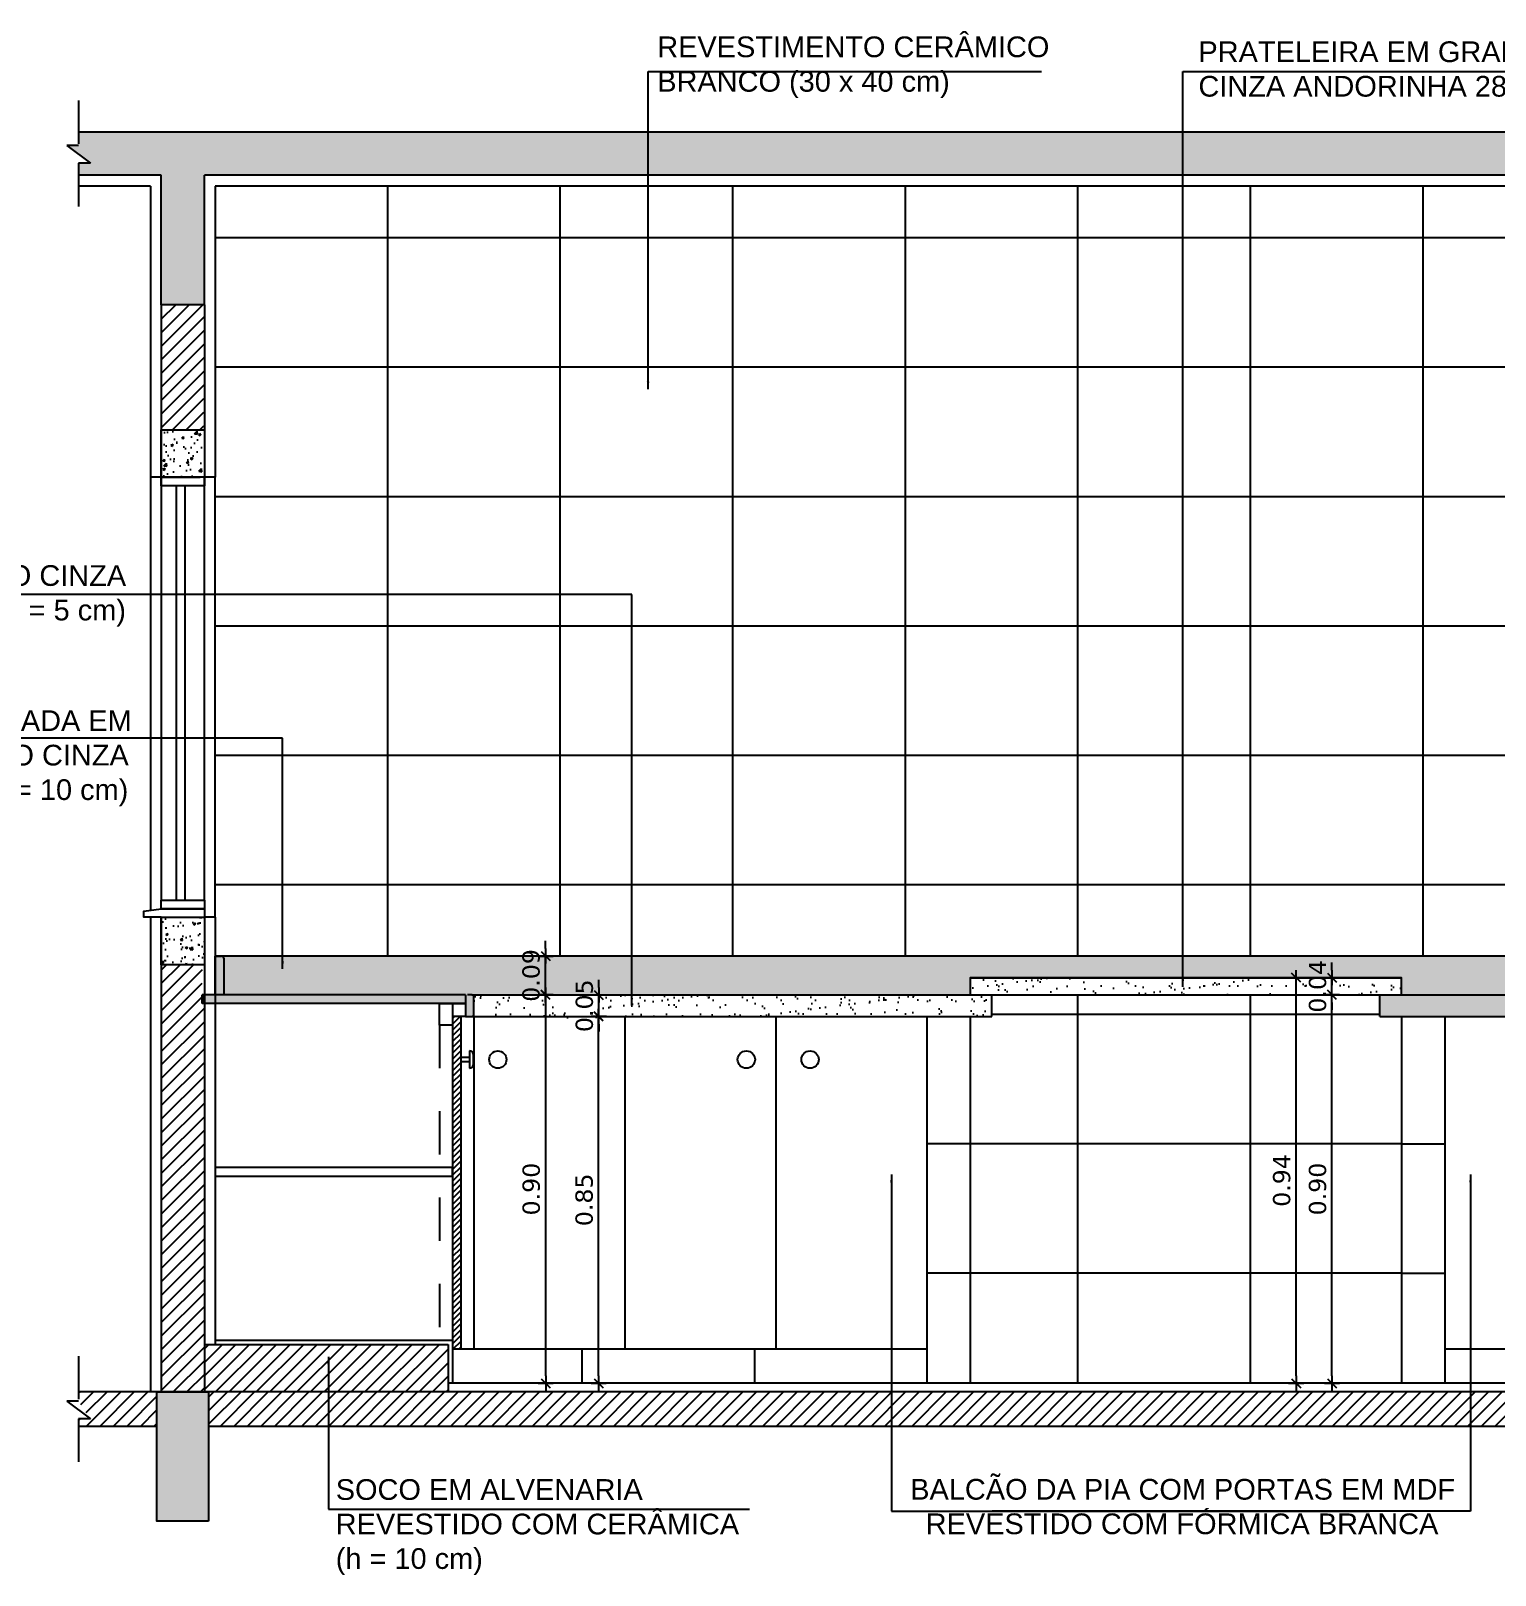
# Model space of a CAD drawing. Extents: x -36 to 357, y 137 to 237.
# Drawn here: x 4.027 to 7.421, y 174.443 to 178.022 of the extents above; entities that cross this region are included whole.
import ezdxf

# ---------------------------------------------------------------- set-up
doc = ezdxf.new("R2010")
doc.units = 0
doc.header["$LTSCALE"] = 0.01
doc.linetypes.add('TRACEJADO_P', pattern=[0.1875, 0.125, -0.0625])
doc.linetypes.add('TRAÇO-2PTOS_P', pattern=[0.625, 0.25, -0.125, 0, -0.125, 0, -0.125])
doc.layers.get('0').update_dxf_attribs({"linetype": 'CONTINUOUS'})
doc.layers.get('DEFPOINTS').update_dxf_attribs({"linetype": 'CONTINUOUS'})
for name, color, linetype in [('01', 1, 'CONTINUOUS'), ('252', 252, 'CONTINUOUS'), ('A-AREAS', 2, 'CONTINUOUS'), ('A-COTAS', 1, 'CONTINUOUS'), ('A-HACHURAPARED', 254, 'CONTINUOUS'), ('A-PISOS-IDEN', 9, 'CONTINUOUS'), ('A-SIMBO', 2, 'CONTINUOUS'), ('AR-CORTE', 1, 'CONTINUOUS'), ('AR-ESQ', 2, 'CONTINUOUS'), ('ARQ-ALV-CORTE', 3, 'CONTINUOUS'), ('ARQ-CTA-1_025', 1, 'CONTINUOUS'), ('ARQ-HTC', 9, 'CONTINUOUS'), ('ARQ-SMB-1_025', 1, 'CONTINUOUS'), ('ARQ-TXT-1_025', 2, 'CONTINUOUS'), ('ARQ_CORTE1', 3, 'CONTINUOUS'), ('ESQUADRIA', 2, 'CONTINUOUS')]:
    doc.layers.add(name, color=color, linetype=linetype)
doc.styles.add('ESC-50-A20', font='arial.ttf', dxfattribs={"height": 0.1})
doc.styles.add('FNDE Texto Cota 0025', font='verdana.ttf', dxfattribs={"height": 0.04})
doc.dimstyles.new('FNDE 1-0025', dxfattribs={"dimscale": 5, "dimtxt": 0.04, "dimasz": 0.0035, "dimexe": 0.15, "dimexo": 0.15, "dimgap": 0.0025, "dimtad": 1, "dimzin": 1, "dimdsep": 46, "dimtxsty": 'FNDE Texto Cota 0025', "dimblk": 'tic', "dimcen": 0.015, "dimdle": 0.15, "dimse1": 1, "dimse2": 1, "dimclrd": 251, "dimclre": 251, "dimclrt": 256, "dimaunit": 1, "dimadec": 3, "dimazin": 0, "dimtfac": 1, "dimtix": 1, "dimtmove": 2, "dimatfit": 3, "dimfxl": 0.15, "dimtvp": 1, "dimtolj": 1, "dimtzin": 0, "dimarcsym": 0})
pattern_1 = [(217.5, (59.45758, 11.168867), (0.001600031, -0.048941324), [0, -0.038608, 0, -0.04318, 0, -0.041275]), (187.5, (59.45758, 11.168867), (-0.044952328, -0.07168251), [0, -0.020828, 0, -0.034798, 0, -0.013335]), (147.5, (59.488823, 11.168867), (-0.079099237, -0.000143718), [0, -0.0127, 0, -0.04572, 0, -0.05969]), (137.5, (59.48882, 11.16887), (-0.076355645, -0.022292932), [0, -0.00635, 0, -0.029972, 0, -0.03429])]
pattern_2 = [(45, (52.660096, 11.168867), (-0.0157154482, 0.0157154482), [])]
pattern_3 = [(45, (-11.447185, 4.010579), (-0.0157154482, 0.0157154482), [])]
pattern_4 = [(50, (-11.44718, 4.01058), (0.18218467, -0.01593909), [0.01905, -0.20955]), (355, (-11.44718, 4.01058), (-0.03524342, 0.19105685), [0.01524, -0.16764058]), (100.45144, (-11.432, 4.00925), (0.14694125, 0.17511775), [0.01619, -0.17809024]), (46.1842, (-11.44718, 4.06138), (0.27107904, -0.04204233), [0.028575, -0.314325]), (96.63556, (-11.4246, 4.05788), (0.23740413, 0.24742612), [0.02428502, -0.2671356]), (351.18415, (-11.44718, 4.06138), (0.23740413, 0.24742612), [0.02285997, -0.25145973]), (21, (-11.42178, 4.04868), (0.15161439, -0.1022652), [0.01905, -0.20955]), (326, (-11.42178, 4.04868), (0.06180203, 0.18418797), [0.01524, -0.16764]), (71.45144, (-11.40915, 4.04016), (0.21341642, 0.08192277), [0.01619, -0.17808994]), (37.5, (-11.447185, 4.01058), (0.003088603, 0.08455504), [0, -0.165608, 0, -0.17018, 0, -0.168275]), (7.5, (-11.447185, 4.01058), (0.066819663, 0.100180575), [0, -0.097028, 0, -0.161798, 0, -0.064135]), (327.5, (-11.50383, 4.01058), (0.135590595, -0.005728744), [0, -0.0635, 0, -0.19812, 0, -0.26289]), (317.5, (-11.52923, 4.01058), (0.14812918, 0.02542649), [0, -0.08255, 0, -0.131572, 0, -0.18669])]

# ---------------------------------------------------------------- blocks, each defined once
blk = doc.blocks.new('tic')
at = {"color": 251}
for p, q in [((-1, 0), (1, 0)), ((0, -1), (0, 1))]:
    blk.add_line(p, q, dxfattribs=at)
blk.add_line((-0.6, -0.6), (0.6, 0.6))
blk = doc.blocks.new('*D100')
at = {"layer": 'ARQ-CTA-1_025', "color": 251, "lineweight": -2, "transparency": 16777216}
for p, q in [((5.3435, 175.8049), (5.3435, 175.8224)), ((5.3435, 175.7374), (5.3435, 175.7874)), ((5.3435, 175.7199), (5.3435, 175.7024))]:
    blk.add_line(p, q, dxfattribs=at)
at = {"layer": 'DEFPOINTS', "color": 0, "transparency": 16777216}
for p in [(5.0556, 175.7874), (5.3435, 175.7874), (5.0556, 175.7374)]:
    blk.add_point(p, dxfattribs=at)
at = {"layer": 'ARQ-CTA-1_025', "color": 251, "lineweight": -2, "transparency": 16777216, "xscale": 0.0175, "yscale": 0.0175, "zscale": 0.0175}
for p, rotation in [((5.3435, 175.7874), 270), ((5.3435, 175.7374), 90)]:
    blk.add_blockref('tic', p, dxfattribs=dict(at, rotation=rotation))
at = {"layer": 'ARQ-CTA-1_025', "transparency": 16777216, "insert": (5.3102, 175.7624), "char_height": 0.04, "attachment_point": 5, "rotation": 90, "style": 'FNDE Texto Cota 0025'}
blk.add_mtext('\\A1;0.05', dxfattribs=at)
blk = doc.blocks.new('*D101')
at = {"layer": 'ARQ-CTA-1_025', "color": 251, "lineweight": -2, "transparency": 16777216}
for p, q in [((5.2201, 175.8952), (5.2201, 175.9127)), ((5.2201, 175.7877), (5.2201, 175.8777)), ((5.2201, 175.7702), (5.2201, 175.7527))]:
    blk.add_line(p, q, dxfattribs=at)
at = {"layer": 'DEFPOINTS', "color": 0, "transparency": 16777216}
for p in [(4.9321, 175.8777), (5.2201, 175.8777), (4.9321, 175.7877)]:
    blk.add_point(p, dxfattribs=at)
at = {"layer": 'ARQ-CTA-1_025', "color": 251, "lineweight": -2, "transparency": 16777216, "xscale": 0.0175, "yscale": 0.0175, "zscale": 0.0175}
for p, rotation in [((5.2201, 175.8777), 270), ((5.2201, 175.7877), 90)]:
    blk.add_blockref('tic', p, dxfattribs=dict(at, rotation=rotation))
at = {"layer": 'ARQ-CTA-1_025', "transparency": 16777216, "insert": (5.1867, 175.8327), "char_height": 0.04, "attachment_point": 5, "rotation": 90, "style": 'FNDE Texto Cota 0025'}
blk.add_mtext('\\A1;0.09', dxfattribs=at)
blk = doc.blocks.new('*D102')
at = {"layer": 'ARQ-CTA-1_025', "color": 251, "lineweight": -2, "transparency": 16777216}
blk.add_line((5.3432, 174.9049), (5.3432, 175.7202), dxfattribs=at)
at = {"layer": 'DEFPOINTS', "color": 0, "transparency": 16777216}
for p in [(4.9849, 175.7377), (5.3432, 175.7377), (5.0294, 174.8874)]:
    blk.add_point(p, dxfattribs=at)
at = {"layer": 'ARQ-CTA-1_025', "color": 251, "lineweight": -2, "transparency": 16777216, "xscale": 0.0175, "yscale": 0.0175, "zscale": 0.0175}
for p, rotation in [((5.3432, 175.7377), 90), ((5.3432, 174.8874), 270)]:
    blk.add_blockref('tic', p, dxfattribs=dict(at, rotation=rotation))
at = {"layer": 'ARQ-CTA-1_025', "transparency": 16777216, "insert": (5.3098, 175.3125), "char_height": 0.04, "attachment_point": 5, "rotation": 90, "style": 'FNDE Texto Cota 0025'}
blk.add_mtext('\\A1;0.85', dxfattribs=at)
blk = doc.blocks.new('*D103')
at = {"layer": 'ARQ-CTA-1_025', "color": 251, "lineweight": -2, "transparency": 16777216}
blk.add_line((5.2204, 174.9049), (5.2204, 175.7699), dxfattribs=at)
at = {"layer": 'DEFPOINTS', "color": 0, "transparency": 16777216}
for p in [(5.2204, 175.7874), (5.3435, 175.7874), (5.3432, 174.8874)]:
    blk.add_point(p, dxfattribs=at)
at = {"layer": 'ARQ-CTA-1_025', "color": 251, "lineweight": -2, "transparency": 16777216, "xscale": 0.0175, "yscale": 0.0175, "zscale": 0.0175}
for p, rotation in [((5.2204, 175.7874), 90), ((5.2204, 174.8874), 270)]:
    blk.add_blockref('tic', p, dxfattribs=dict(at, rotation=rotation))
at = {"layer": 'ARQ-CTA-1_025', "transparency": 16777216, "insert": (5.1871, 175.3374), "char_height": 0.04, "attachment_point": 5, "rotation": 90, "style": 'FNDE Texto Cota 0025'}
blk.add_mtext('\\A1;0.90', dxfattribs=at)
blk = doc.blocks.new('*D233')
at = {"layer": 'ARQ-CTA-1_025', "color": 251, "lineweight": -2, "transparency": 16777216}
blk.add_line((7.043, 174.9049), (7.043, 175.7702), dxfattribs=at)
at = {"layer": 'DEFPOINTS', "color": 0, "transparency": 16777216}
for p in [(7.043, 175.7877), (7.2042, 175.7877), (7.1542, 174.8874)]:
    blk.add_point(p, dxfattribs=at)
at = {"layer": 'ARQ-CTA-1_025', "color": 251, "lineweight": -2, "transparency": 16777216, "xscale": 0.0175, "yscale": 0.0175, "zscale": 0.0175}
for p, rotation in [((7.043, 175.7877), 90), ((7.043, 174.8874), 270)]:
    blk.add_blockref('tic', p, dxfattribs=dict(at, rotation=rotation))
at = {"layer": 'ARQ-CTA-1_025', "transparency": 16777216, "insert": (7.0097, 175.3375), "char_height": 0.04, "attachment_point": 5, "rotation": 90, "style": 'FNDE Texto Cota 0025'}
blk.add_mtext('\\A1;0.90', dxfattribs=at)
blk = doc.blocks.new('*D234')
at = {"layer": 'ARQ-CTA-1_025', "color": 251, "lineweight": -2, "transparency": 16777216}
for p, q in [((7.043, 175.8449), (7.043, 175.8624)), ((7.043, 175.7877), (7.043, 175.8274)), ((7.043, 175.7702), (7.043, 175.7527))]:
    blk.add_line(p, q, dxfattribs=at)
at = {"layer": 'DEFPOINTS', "color": 0, "transparency": 16777216}
for p in [(7.043, 175.8274), (7.2042, 175.8274), (7.2042, 175.7877)]:
    blk.add_point(p, dxfattribs=at)
at = {"layer": 'ARQ-CTA-1_025', "color": 251, "lineweight": -2, "transparency": 16777216, "xscale": 0.0175, "yscale": 0.0175, "zscale": 0.0175}
for p, rotation in [((7.043, 175.8274), 270), ((7.043, 175.7877), 90)]:
    blk.add_blockref('tic', p, dxfattribs=dict(at, rotation=rotation))
at = {"layer": 'ARQ-CTA-1_025', "transparency": 16777216, "insert": (7.0097, 175.8075), "char_height": 0.04, "attachment_point": 5, "rotation": 90, "style": 'FNDE Texto Cota 0025'}
blk.add_mtext('\\A1;0.04', dxfattribs=at)
blk = doc.blocks.new('*D235')
at = {"layer": 'ARQ-CTA-1_025', "color": 251, "lineweight": -2, "transparency": 16777216}
blk.add_line((6.9599, 174.9049), (6.9599, 175.8099), dxfattribs=at)
at = {"layer": 'DEFPOINTS', "color": 0, "transparency": 16777216}
for p in [(6.9599, 175.8274), (7.2042, 175.8274), (7.1542, 174.8874)]:
    blk.add_point(p, dxfattribs=at)
at = {"layer": 'ARQ-CTA-1_025', "color": 251, "lineweight": -2, "transparency": 16777216, "xscale": 0.0175, "yscale": 0.0175, "zscale": 0.0175}
for p, rotation in [((6.9599, 175.8274), 90), ((6.9599, 174.8874), 270)]:
    blk.add_blockref('tic', p, dxfattribs=dict(at, rotation=rotation))
at = {"layer": 'ARQ-CTA-1_025', "transparency": 16777216, "insert": (6.9266, 175.3574), "char_height": 0.04, "attachment_point": 5, "rotation": 90, "style": 'FNDE Texto Cota 0025'}
blk.add_mtext('\\A1;0.94', dxfattribs=at)

msp = doc.modelspace()

# ---------------------------------------------------------------- hatches: boundary and pattern name
at = {"layer": '01'}
h = msp.add_hatch(dxfattribs=at)
h.set_pattern_fill('ANSI31', color=253, scale=0.007)
h.set_pattern_definition(pattern_2)
h.paths.add_polyline_path([(8.9292, 177.0974), (9.0292, 177.0974), (9.0292, 177.3874), (8.9292, 177.3874)])
h.paths.add_polyline_path([(9.0292, 175.8574), (8.9292, 175.8574), (8.9292, 175.7877), (8.9342, 175.7877), (8.9342, 175.7677), (8.9292, 174.8674), (9.0292, 174.8674)])
h.paths.add_polyline_path([(4.3292, 177.0974), (4.428, 177.0974), (4.4292, 177.3874), (4.3292, 177.3874)])
h.paths.add_polyline_path([(4.4248, 175.8574), (4.3292, 175.8574), (4.3292, 174.8674), (4.4292, 174.8674), (4.4292, 175.7677), (4.4242, 175.7677), (4.4242, 175.7877)])
h = msp.add_hatch(dxfattribs=at)
h.set_pattern_fill('ANSI31', color=251, scale=0.003)
h.set_pattern_definition([(45, (28.334795, -0.607839), (-0.0067351921, 0.0067351921), [])])
h.paths.add_polyline_path([(5.0242, 175.7377), (5.0042, 175.7377), (5.0042, 174.9674), (5.0242, 174.9674)])
h = msp.add_hatch(dxfattribs=at)
h.set_pattern_fill('ANSI31', color=253, scale=0.007)
h.set_pattern_definition(pattern_3)
h.paths.add_polyline_path([(4.3192, 174.8674), (4.1377, 174.8674), (4.1377, 174.8458), (4.1653, 174.8048), (4.1378, 174.8048), (4.1378, 174.7874), (4.3192, 174.7874)])
h = msp.add_hatch(dxfattribs=at)
h.set_pattern_fill('ANSI31', color=253, scale=0.007)
h.set_pattern_definition(pattern_2)
h.paths.add_polyline_path([(8.9192, 174.8674), (4.4392, 174.8674), (4.4392, 174.7874), (8.9192, 174.7874)])
at = {"layer": 'A-HACHURAPARED'}
h = msp.add_hatch(dxfattribs=at)
h.set_pattern_fill('AR-SAND', color=252, scale=0.001, angle=180)
h.set_pattern_definition(pattern_1)
edge = h.paths.add_edge_path()
edge.add_line((8.8892, 175.8777), (4.4692, 175.8777))
edge.add_arc((4.4692, 175.8727), 0.005, 0, 90, ccw=False)
edge.add_line((4.4742, 175.8727), (4.4742, 175.7877))
edge.add_line((4.4742, 175.7877), (5.0342, 175.7877))
edge.add_line((5.0342, 175.7877), (5.0342, 175.7377))
edge.add_line((5.0342, 175.7377), (5.0492, 175.7377))
edge.add_arc((5.0492, 175.7427), 0.005, 270, 360)
edge.add_line((5.0542, 175.7427), (5.0542, 175.7827))
edge.add_arc((5.0492, 175.7827), 0.005, 0, 90)
edge.add_line((5.0492, 175.7877), (6.2042, 175.7877))
edge.add_line((6.2042, 175.7877), (6.2042, 175.8274))
edge.add_line((6.2042, 175.8274), (7.2042, 175.8274))
edge.add_line((7.2042, 175.8274), (7.2042, 175.7874))
edge.add_line((7.2042, 175.7874), (7.1542, 175.7877))
edge.add_line((7.1542, 175.7877), (7.1542, 175.7377))
edge.add_line((7.1542, 175.7377), (8.3242, 175.7377))
edge.add_line((8.3242, 175.7377), (8.3337, 175.7377))
edge.add_line((8.3337, 175.7377), (8.3537, 175.7377))
edge.add_line((8.3537, 175.7377), (8.3537, 175.7677))
edge.add_line((8.3537, 175.7677), (8.3837, 175.7677))
edge.add_line((8.3837, 175.7677), (8.9042, 175.7677))
edge.add_line((8.9042, 175.7677), (8.9042, 175.8777))
edge.add_line((8.9042, 175.8777), (8.8892, 175.8777))
h = msp.add_hatch(dxfattribs=at)
h.set_pattern_fill('AR-SAND', color=252, scale=0.001, angle=180)
h.set_pattern_definition(pattern_1)
h.paths.add_polyline_path([(7.2042, 175.8274), (6.2042, 175.8274), (6.2042, 175.7877), (7.2042, 175.7877)])
h = msp.add_hatch(dxfattribs=at)
h.set_pattern_fill('AR-SAND', color=252, scale=0.001, angle=180)
h.set_pattern_definition(pattern_1)
edge = h.paths.add_edge_path()
edge.add_line((6.2542, 175.7877), (6.2042, 175.7877))
edge.add_line((6.2042, 175.7877), (5.0492, 175.7877))
edge.add_arc((5.0492, 175.7827), 0.005, 0, 90, ccw=False)
edge.add_line((5.0542, 175.7827), (5.0542, 175.7427))
edge.add_arc((5.0492, 175.7427), 0.005, -90, 0, ccw=False)
edge.add_line((5.0492, 175.7377), (6.2542, 175.7377))
edge.add_line((6.2542, 175.7377), (6.2542, 175.7877))
h.paths.add_polyline_path([(5.3518, 175.7343), (5.3518, 175.7893), (5.2649, 175.7893), (5.2649, 175.7343)])
at = {"layer": 'A-PISOS-IDEN'}
h = msp.add_hatch(dxfattribs=at)
h.set_pattern_fill('ANSI31', color=1, scale=0.007)
h.set_pattern_definition(pattern_3)
h.paths.add_polyline_path([(4.4292, 174.9774), (4.9942, 174.9774), (4.9942, 174.8674), (4.4292, 174.8674)])
at = {"layer": 'ARQ-HTC'}
h = msp.add_hatch(dxfattribs=at)
h.set_pattern_fill('AR-CONC', color=251, scale=0.001)
h.set_pattern_definition(pattern_4)
h.paths.add_polyline_path([(9.2282, 177.7563), (9.2557, 177.7563), (9.2557, 177.7874), (4.1377, 177.7874), (4.1377, 177.7563), (4.1102, 177.7563), (4.1653, 177.7153), (4.1378, 177.7153), (4.1378, 177.6874), (4.3292, 177.6874), (4.3292, 177.3874), (4.4292, 177.3874), (4.4292, 177.6874), (8.9292, 177.6874), (8.9292, 177.3874), (9.0292, 177.3874), (9.0292, 177.6874), (9.2557, 177.6874), (9.2557, 177.7153), (9.2833, 177.7153)])
h = msp.add_hatch(dxfattribs=at)
h.set_pattern_fill('AR-CONC', color=256, scale=0.0003, style=0)
h.set_pattern_definition([(50, (-58.47348, 12.611033), (0.054655401, -0.004781726), [0.005715, -0.062865]), (355, (-58.47348, 12.611033), (-0.010573026, 0.057317054), [0.004572, -0.050292175]), (100.451445, (-58.468924, 12.610635), (0.044082374, 0.052535326), [0.004857003, -0.053427073]), (46.1842, (-58.47348, 12.626273), (0.081323712, -0.012612698), [0.0085725, -0.0942975]), (96.63556, (-58.4667, 12.62522), (0.07122124, 0.074227837), [0.007285507, -0.080140682]), (351.18415, (-58.47348, 12.62627), (0.07122124, 0.074227837), [0.00685799, -0.07543792]), (21, (-58.46586, 12.622463), (0.045484317, -0.03067956), [0.005715, -0.062865]), (326, (-58.46586, 12.622463), (0.018540609, 0.05525639), [0.004572, -0.050292]), (71.451445, (-58.46207, 12.619907), (0.064024926, 0.02457683), [0.004857003, -0.053426981]), (37.5, (-58.473479, 12.611033), (0.000926581, 0.0253665117), [0, -0.0496824, 0, -0.051054, 0, -0.0504825]), (7.5, (-58.47348, 12.611033), (0.0200458988, 0.0300541724), [0, -0.0291084, 0, -0.0485394, 0, -0.0192405]), (327.5, (-58.490472, 12.611033), (0.0406771786, -0.0017186232), [0, -0.01905, 0, -0.059436, 0, -0.078867]), (317.5, (-58.49809, 12.611033), (0.0444387544, 0.007627947), [0, -0.024765, 0, -0.0394716, 0, -0.056007])])
h.paths.add_polyline_path([(4.4292, 177.0974), (4.3292, 177.0974), (4.3292, 176.9874), (4.4292, 176.9874)])
h = msp.add_hatch(dxfattribs=at)
h.set_pattern_fill('AR-CONC', color=256, scale=0.0003, style=0)
h.set_pattern_definition([(50, (-58.47348, 12.011033), (0.054655401, -0.004781726), [0.005715, -0.062865]), (355, (-58.47348, 12.011033), (-0.010573026, 0.057317054), [0.004572, -0.050292175]), (100.451445, (-58.468924, 12.010635), (0.044082374, 0.052535326), [0.004857003, -0.053427073]), (46.1842, (-58.47348, 12.026273), (0.081323712, -0.012612698), [0.0085725, -0.0942975]), (96.63556, (-58.4667, 12.02522), (0.07122124, 0.074227837), [0.007285507, -0.080140682]), (351.18415, (-58.47348, 12.02627), (0.07122124, 0.074227837), [0.00685799, -0.07543792]), (21, (-58.46586, 12.022463), (0.045484317, -0.03067956), [0.005715, -0.062865]), (326, (-58.46586, 12.022463), (0.018540609, 0.05525639), [0.004572, -0.050292]), (71.451445, (-58.46207, 12.019907), (0.064024926, 0.02457683), [0.004857003, -0.053426981]), (37.5, (-58.473479, 12.011033), (0.000926581, 0.0253665117), [0, -0.0496824, 0, -0.051054, 0, -0.0504825]), (7.5, (-58.47348, 12.011033), (0.0200458988, 0.0300541724), [0, -0.0291084, 0, -0.0485394, 0, -0.0192405]), (327.5, (-58.490472, 12.011033), (0.0406771786, -0.0017186232), [0, -0.01905, 0, -0.059436, 0, -0.078867]), (317.5, (-58.49809, 12.011033), (0.0444387544, 0.007627947), [0, -0.024765, 0, -0.0394716, 0, -0.056007])])
h.paths.add_polyline_path([(4.3292, 175.9674), (4.3292, 175.8574), (4.4292, 175.8574), (4.4292, 175.9674)])
for points in [[(4.4742, 175.8727, 0.414214), (4.4692, 175.8777), (4.4542, 175.8777), (4.4542, 175.7877), (4.4742, 175.7877)], [(4.4292, 175.7877), (4.4242, 175.7877), (4.4242, 175.7677), (4.4292, 175.7677)], [(5.0542, 175.7827, 0.414214), (5.0492, 175.7877), (5.0392, 175.7877), (5.0342, 175.7877), (5.0342, 175.7377), (5.0492, 175.7377, 0.414214), (5.0542, 175.7427)]]:
    msp.add_hatch(color=256, dxfattribs=at).paths.add_polyline_path(points)
h = msp.add_hatch(color=256, dxfattribs=at)
h.paths.add_polyline_path([(5.0342, 175.7877), (4.4542, 175.7877), (4.4542, 175.7677), (5.0342, 175.7677)])
h.paths.add_polyline_path([(4.4542, 175.7877), (4.4292, 175.7877), (4.4292, 175.7677), (4.4542, 175.7677)])
h = msp.add_hatch(dxfattribs=at)
h.set_pattern_fill('AR-CONC', color=251, scale=0.001)
h.set_pattern_definition(pattern_4)
h.paths.add_polyline_path([(9.0392, 174.8674), (8.9192, 174.8674), (8.9192, 174.5674), (9.0392, 174.5674)])
h.paths.add_polyline_path([(4.4392, 174.5674), (4.4392, 174.8674), (4.3192, 174.8674), (4.3192, 174.5674)])

# ---------------------------------------------------------------- linework, layer by layer
msp.add_line((6.2042, 175.8274), (7.2042, 175.8274))
at = {"color": 2}
for p, q in [((6.2542, 175.7377), (6.2542, 175.7877)), ((7.1542, 175.7377), (7.1542, 175.7877))]:
    msp.add_line(p, q, dxfattribs=at)
at = {"layer": '01'}
for p, q in [((4.3042, 177.6624), (4.1378, 177.6624)), ((4.3042, 177.6624), (4.3042, 176.9874)), ((4.4542, 177.6624), (4.4542, 176.9874)), ((8.9042, 177.6624), (4.4542, 177.6624)), ((4.3042, 175.9674), (4.3042, 174.8674)), ((4.4542, 175.9674), (4.4542, 174.9774)), ((4.4542, 175.7977), (4.4542, 174.9774)), ((5.0342, 175.7377), (5.0242, 175.7377))]:
    msp.add_line(p, q, dxfattribs=at)
at = {"layer": '01', "ltscale": 10}
msp.add_line((8.8892, 175.8777), (4.4542, 175.8777), dxfattribs=at)
at = {"layer": '01', "linetype": 'TRAÇO-2PTOS_P', "ltscale": 10}
msp.add_line((4.9742, 175.7177), (4.9742, 174.9874), dxfattribs=at)
at = {"layer": '01'}
msp.add_lwpolyline([(5.0042, 175.7677), (5.0042, 175.7177), (4.9742, 175.7177), (4.9742, 175.7677), (5.0342, 175.7677)], dxfattribs=at)
at = {"layer": '01', "color": 251}
msp.add_lwpolyline([(4.4542, 175.3675), (5.0042, 175.3675), (5.0042, 175.3875), (4.4542, 175.3875)], close=True, dxfattribs=at)
at = {"layer": '252', "color": 252}
for p, q in [((4.8542, 175.8777), (4.8542, 177.6624)), ((5.2542, 175.8777), (5.2542, 177.6624)), ((5.6542, 175.8777), (5.6542, 177.6624)), ((6.0542, 175.8777), (6.0542, 177.6624)), ((6.4542, 175.8777), (6.4542, 177.6624)), ((6.8542, 175.8777), (6.8542, 177.6624)), ((7.2542, 175.8777), (7.2542, 177.6624)), ((8.9042, 177.5424, -0.0402), (4.4542, 177.5424, -0.0402)), ((8.9042, 177.2424, -0.0402), (4.4542, 177.2424, -0.0402)), ((4.3042, 176.9874), (4.3042, 175.984)), ((4.4542, 175.9674), (4.4542, 176.9874)), ((8.9042, 176.9424, -0.0402), (4.4542, 176.9424, -0.0402)), ((8.9042, 176.6424, -0.0402), (4.4542, 176.6424, -0.0402)), ((8.9042, 176.3424, -0.0402), (4.4542, 176.3424, -0.0402)), ((8.9042, 176.0424, -0.0402), (4.4542, 176.0424, -0.0402)), ((6.4542, 174.8874), (6.4542, 175.7877)), ((6.8542, 174.8874), (6.8542, 175.7877)), ((7.1542, 175.7424, -0.0402), (6.2542, 175.7424, -0.0402)), ((6.2042, 175.4424, -0.0402), (6.1042, 175.4424, -0.0402)), ((7.2042, 175.4424, -0.0402), (6.2042, 175.4424, -0.0402)), ((7.2042, 175.4424, -0.0402), (7.3042, 175.4424, -0.0402)), ((6.2042, 175.1424, -0.0402), (6.1042, 175.1424, -0.0402)), ((7.2042, 175.1424, -0.0402), (6.2042, 175.1424, -0.0402)), ((7.2042, 175.1424, -0.0402), (7.3042, 175.1424, -0.0402)), ((5.3042, 174.9674), (5.3042, 174.8874)), ((5.7042, 174.9674), (5.7042, 174.8874)), ((6.1042, 174.9674), (6.1042, 174.8874)), ((7.3042, 174.9674), (7.3042, 174.8874))]:
    msp.add_line(p, q, dxfattribs=at)
at = {"layer": 'A-AREAS'}
msp.add_line((5.0242, 175.7377), (5.0042, 175.7377), dxfattribs=at)
msp.add_lwpolyline([(5.0042, 174.9674), (5.0242, 174.9674), (5.0242, 175.7377), (5.0042, 175.7377)], close=True, dxfattribs=at)
at = {"layer": 'A-COTAS'}
for p, q in [((5.0542, 175.7377), (5.0542, 174.9674)), ((5.4042, 175.7377), (5.4042, 174.9674)), ((5.7542, 175.7377), (5.7542, 174.9674)), ((5.0441, 175.6578), (5.0441, 175.6176)), ((5.0441, 175.6427), (5.0242, 175.6427)), ((5.0441, 175.6327), (5.0242, 175.6327)), ((5.0521, 175.6498), (5.0521, 175.6256))]:
    msp.add_line(p, q, dxfattribs=at)
for centre in [(5.1095, 175.6377), (5.1095, 175.6377), (5.6855, 175.6377), (5.6855, 175.6377), (5.8331, 175.6377)]:
    msp.add_circle(centre, 0.0201, dxfattribs=at)
for centre, start, end in [((5.0441, 175.6498), 0, 90), ((5.0441, 175.6256), 270, 0)]:
    msp.add_arc(centre, 0.008, start, end, dxfattribs=at)
at = {"layer": 'A-PISOS-IDEN', "color": 1}
for p, q in [((4.4542, 176.9874), (4.3042, 176.9874)), ((4.4542, 175.9674), (4.4292, 175.9674)), ((4.4542, 174.9874), (5.0042, 174.9874)), ((5.0042, 174.9674), (5.0042, 174.8874)), ((8.3637, 174.8874), (4.9942, 174.8874))]:
    msp.add_line(p, q, dxfattribs=at)
at = {"layer": 'A-SIMBO', "color": 2, "linetype": 'TRACEJADO_P', "elevation": -2}
for points in [[(4.1377, 177.8608), (4.1377, 177.7563), (4.1102, 177.7563), (4.1653, 177.7153), (4.1378, 177.7153), (4.1377, 177.5624)], [(4.1377, 174.9503), (4.1377, 174.8458), (4.1102, 174.8458), (4.1653, 174.8048), (4.1378, 174.8048), (4.1377, 174.6519)]]:
    msp.add_lwpolyline(points, dxfattribs=at)
at = {"layer": 'AR-CORTE', "color": 2}
for p, q in [((5.0492, 175.7877), (6.2742, 175.7877)), ((7.1542, 175.7877), (8.3074, 175.7877)), ((5.0492, 175.7377), (6.2542, 175.7377)), ((6.1042, 175.7377), (6.1042, 174.9674)), ((6.2042, 175.7377), (6.2042, 174.8874)), ((7.1542, 175.7377), (8.3242, 175.7377)), ((7.2042, 175.7377), (7.2042, 174.8874)), ((7.3042, 175.7377), (7.3042, 174.9674)), ((5.0042, 174.9874), (5.0042, 174.8874)), ((5.0242, 174.9674), (6.1042, 174.9674)), ((7.3042, 174.9674), (8.3337, 174.9674))]:
    msp.add_line(p, q, dxfattribs=at)
msp.add_lwpolyline([(6.2042, 175.7877), (7.2042, 175.7877), (7.2042, 175.8274), (6.2042, 175.8274)], close=True, dxfattribs=at)
at = {"layer": 'AR-ESQ', "color": 1}
for p, q in [((4.3292, 176.9874), (4.3292, 176.0076)), ((4.4292, 176.0074), (4.4292, 176.9874)), ((4.3642, 176.9674), (4.3642, 176.0074)), ((4.3842, 176.9674), (4.3842, 176.0074))]:
    msp.add_line(p, q, dxfattribs=at)
at = {"layer": 'AR-ESQ'}
for p, q in [((4.3292, 176.9674), (4.3292, 176.9874)), ((4.3292, 176.9874), (4.4192, 176.9874)), ((4.4292, 176.9874), (4.4292, 176.9674)), ((4.4292, 176.9674), (4.3292, 176.9674))]:
    msp.add_line(p, q, dxfattribs=at)
msp.add_lwpolyline([(4.3292, 175.9874), (4.3292, 176.0074), (4.4292, 176.0074), (4.4292, 175.9874)], close=True, dxfattribs=at)
at = {"layer": 'ARQ-ALV-CORTE'}
for p, q in [((9.2557, 177.7874), (4.1377, 177.7874)), ((4.3292, 177.6874), (4.1378, 177.6874)), ((4.3292, 177.3874), (4.3292, 177.6874)), ((4.4292, 177.3874), (4.4292, 177.6874)), ((8.9292, 177.6874), (4.4292, 177.6874)), ((4.3292, 177.3874), (4.3292, 176.9874)), ((4.4292, 177.3874), (4.3292, 177.3874)), ((4.4292, 177.3874), (4.4292, 176.9874)), ((4.3292, 175.9674), (4.3292, 174.8674)), ((4.4292, 175.9674), (4.4292, 174.8674)), ((9.2498, 174.8674), (4.1377, 174.8674, -2)), ((4.3192, 174.7874, -1.9048), (4.1377, 174.7874, -2)), ((8.9192, 174.7874, -0.1735), (4.4392, 174.7874, -1.8418))]:
    msp.add_line(p, q, dxfattribs=at)
for points in [[(4.4292, 176.9874), (4.3292, 176.9874), (4.3292, 177.0974), (4.4292, 177.0974)], [(4.4292, 175.8574), (4.3292, 175.8574), (4.3292, 175.9674), (4.4292, 175.9674)], [(4.4392, 174.5674), (4.3192, 174.5674), (4.3192, 174.8674), (4.4392, 174.8674)]]:
    msp.add_lwpolyline(points, close=True, dxfattribs=at)
at = {"layer": 'ARQ_CORTE1'}
for p, q in [((4.4542, 175.7877), (4.4542, 175.8777)), ((4.4542, 175.8777), (4.4692, 175.8777)), ((4.4742, 175.8727), (4.4742, 175.7877)), ((4.4242, 175.7677), (4.4242, 175.7877)), ((4.4292, 174.9774), (4.9942, 174.9774)), ((4.9942, 174.9774), (4.9942, 174.8674))]:
    msp.add_line(p, q, dxfattribs=at)
at = {"layer": 'ARQ_CORTE1', "extrusion": (0, 0, -1)}
for p, q in [((5.0342, 175.7877), (4.4242, 175.7877)), ((5.0342, 175.7677), (4.4242, 175.7677)), ((5.0341, 175.7677), (4.4242, 175.7677))]:
    msp.add_line(p, q, dxfattribs=at)
at = {"layer": 'ARQ_CORTE1'}
msp.add_lwpolyline([(5.0342, 175.7877), (5.0342, 175.7377), (5.0492, 175.7377, 0.414214), (5.0542, 175.7427), (5.0542, 175.7827, 0.414214), (5.0492, 175.7877), (5.0392, 175.7877)], format="xyb", dxfattribs=at)
msp.add_arc((4.4692, 175.8727), 0.005, 0, 90, dxfattribs=at)
at = {"layer": 'ESQUADRIA'}
for q in [(4.4292, 175.9874), (4.4292, 175.9674)]:
    msp.add_line((4.4292, 175.9874), q, dxfattribs=at)
msp.add_lwpolyline([(4.3292, 175.9674), (4.2892, 175.9674), (4.2892, 175.982), (4.3292, 175.9874), (4.4292, 175.9874)], dxfattribs=at)

# ---------------------------------------------------------------- texts
at = {"layer": 'ARQ-TXT-1_025', "char_height": 0.048, "attachment_point": 1, "style": 'ESC-50-A20'}
for s, insert, width in [('REVESTIMENTO CERÂMICO\\PBRANCO (30 x 40 cm)', (5.479, 178.0093), 8.528178), ('PRATELEIRA EM GRANITO \\PCINZA ANDORINHA 28 x 100 cm', (6.7334, 177.9979), 1.061129), ('\\pi0.034796;SAIA EM GRANITO CINZA\\P\\pi0.12556;ANDORINHA (h = 5 cm)', (3.3973, 176.7837), 0.847816), ('\\pi0.28516;RODA BANCADA EM \\P\\pi0.40876;GRANITO CINZA \\P\\pi0.17102;ANDORINHA (h = 10 cm)', (3.3201, 176.4474, -2), 0.930569), ('SOCO EM ALVENARIA \\PREVESTIDO COM CERÂMICA \\P(h = 10 cm)', (4.7338, 174.665), 8.528178), ('\\pi0.017355;BALCÃO DA PIA COM PORTAS EM MDF\\P\\pi0.05324;REVESTIDO COM FÓRMICA BRANCA', (6.048, 174.6655), 1.289782)]:
    msp.add_mtext(s, dxfattribs=dict(at, insert=insert, width=width))

# ---------------------------------------------------------------- dimensions: what is measured, and where the dimension line sits
at = {"layer": 'ARQ-CTA-1_025'}
for p1, p2, picture, middle in [((4.9321, 175.7877), (4.9321, 175.8777), '*D101', (5.1867, 175.8327)), ((5.0556, 175.7374), (5.0556, 175.7874), '*D100', (5.3102, 175.7624))]:
    dim = msp.add_aligned_dim(p1=p1, p2=p2, distance=-0.288, dimstyle='FNDE 1-0025', dxfattribs=at)
    dim.commit()
    dim.dimension.update_dxf_attribs({"geometry": picture, "text_midpoint": middle})
for base, p1, p2, picture, middle in [((6.9599, 175.8274), (7.1542, 174.8874), (7.2042, 175.8274), '*D235', (6.9266, 175.3574)), ((7.043, 175.8274), (7.2042, 175.7877), (7.2042, 175.8274), '*D234', (7.0097, 175.8075)), ((5.2204, 175.7874), (5.3432, 174.8874), (5.3435, 175.7874), '*D103', (5.1871, 175.3374)), ((7.043, 175.7877), (7.1542, 174.8874), (7.2042, 175.7877), '*D233', (7.0097, 175.3375)), ((5.3432, 175.7377), (5.0294, 174.8874), (4.9849, 175.7377), '*D102', (5.3098, 175.3125))]:
    dim = msp.add_linear_dim(base=base, p1=p1, p2=p2, angle=90, dimstyle='FNDE 1-0025', dxfattribs=at)
    dim.commit()
    dim.dimension.update_dxf_attribs({"geometry": picture, "text_midpoint": middle})

# ---------------------------------------------------------------- leaders
at = {"layer": '01'}
for points in [[(5.4201, 175.7629), (5.4201, 176.7154), (3.4044, 176.7154)], [(4.6107, 175.8477), (4.6107, 176.383), (3.419, 176.383)]]:
    msp.add_leader(points, dimstyle='FNDE 1-0025', override={"dimlfac": 100, "dimclrd": 252, "dimclre": 252}, dxfattribs=at)
at = {"layer": 'ARQ-SMB-1_025', "ltscale": 10}
for points in [[(5.4577, 177.1914), (5.4577, 177.9278), (6.3699, 177.9278)], [(6.6974, 175.8062), (6.6974, 177.9278), (7.7642, 177.9278)], [(6.0217, 175.3709), (6.0217, 174.591), (7.1303, 174.591)], [(7.3639, 175.3709), (7.3639, 174.591), (6.2553, 174.591)], [(4.717, 174.9488), (4.717, 174.5951), (5.6926, 174.5951)]]:
    msp.add_leader(points, dimstyle='FNDE 1-0025', override={"dimlfac": 100, "dimclrd": 252, "dimclre": 252}, dxfattribs=at)

doc.saveas('drawing.dxf')
